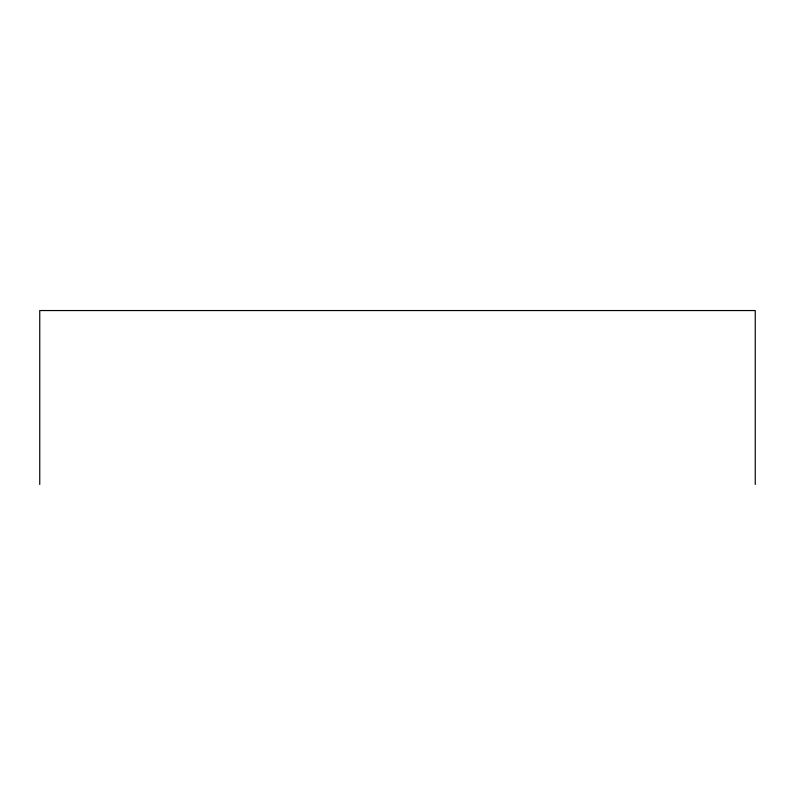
<?xml version="1.0" encoding="UTF-8"?>
<svg xmlns="http://www.w3.org/2000/svg" width="795" height="795" viewBox="0 0 795 795"><rect width="100%" height="100%" fill="white"/><g stroke="black" fill="none" stroke-linecap="round" stroke-linejoin="round"><path stroke-width="1.19" d="M755.25 484.453L755.25 310.547L39.75 310.547L39.75 484.453"/></g></svg>
